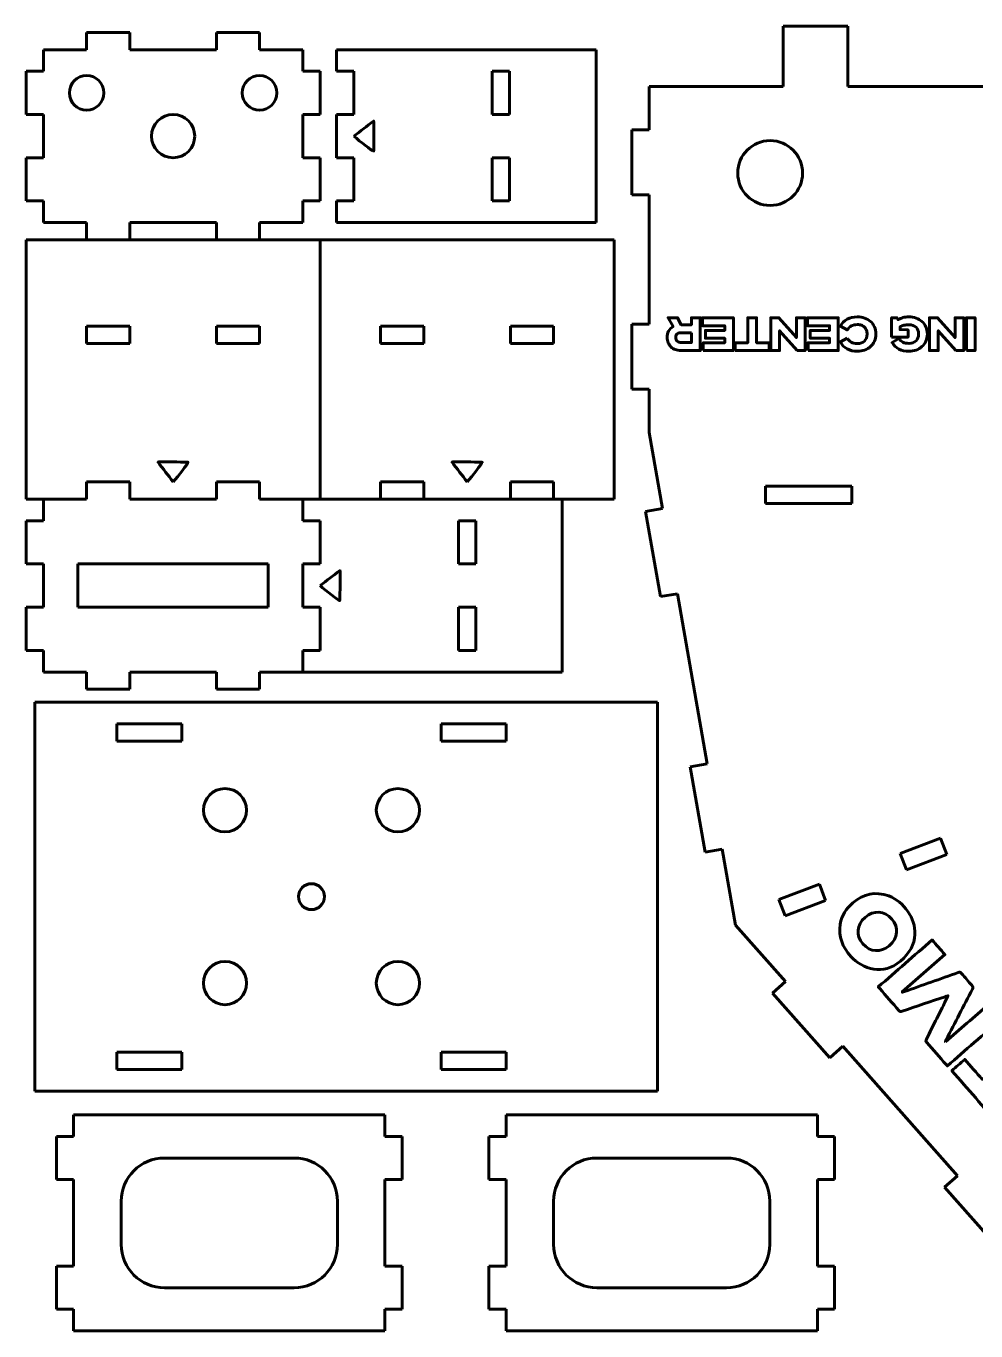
# Model space of a CAD drawing. Header units: millimetres. Extents: x -970 to -33, y -909 to -19.
# Drawn here: x -967.1 to -747.4, y -636.4 to -334.5 of the extents above; entities that cross this region are included whole.
import ezdxf

# ---------------------------------------------------------------- set-up
doc = ezdxf.new("R2010")
doc.units = ezdxf.units.MM
doc.linetypes.add('K5LT_BASIC', pattern=[0])

# ---------------------------------------------------------------- blocks, each defined once
blk = doc.blocks.new('U0')
at = {"color": 150, "linetype": 'K5LT_BASIC', "lineweight": 60, "true_color": 0x0080ff}
for points, knots in [([(-891.24, -359.99), (-889.71, -358.82), (-888.23, -357.69), (-886.69, -356.51), (-886.65, -356.65), (-886.6, -356.74), (-886.6, -356.82), (-886.62, -358.98), (-886.64, -361.14), (-886.66, -363.3), (-886.66, -363.36), (-886.68, -363.41), (-886.7, -363.47), (-887.1, -363.36), (-889.84, -361.26), (-891.24, -359.99)], [0, 0, 0, 0, 0.2, 0.2, 0.2, 0.4, 0.4, 0.4, 0.6, 0.6, 0.6, 0.8, 0.8, 0.8, 1, 1, 1, 1]), ([(-815.64, -409.6), (-816.1, -409.6), (-816.52, -409.53), (-816.91, -409.38), (-817.3, -409.23), (-817.63, -409.03), (-817.91, -408.76), (-818.19, -408.5), (-818.41, -408.18), (-818.57, -407.81), (-818.73, -407.44), (-818.81, -407.03), (-818.81, -406.58), (-818.81, -406.01), (-818.69, -405.52), (-818.45, -405.1), (-818.2, -404.68), (-817.87, -404.34), (-817.44, -404.08), (-817.44, -404.08), (-818.59, -402.01), (-818.59, -402.01), (-816.4, -402.01), (-816.4, -402.01), (-815.54, -403.63), (-815.54, -403.63), (-813.18, -403.63), (-813.18, -403.63), (-813.18, -402.01), (-813.18, -402.01), (-811.16, -402.01), (-811.16, -402.01), (-811.16, -409.6), (-811.16, -409.6), (-815.64, -409.6), (-815.64, -409.6)], [0, 0, 0, 0, 0.071429, 0.071429, 0.071429, 0.142857, 0.142857, 0.142857, 0.214286, 0.214286, 0.214286, 0.285714, 0.285714, 0.285714, 0.357143, 0.357143, 0.357143, 0.428571, 0.428571, 0.428571, 0.5, 0.5, 0.571429, 0.571429, 0.642857, 0.642857, 0.714286, 0.714286, 0.785714, 0.785714, 0.857143, 0.857143, 0.928571, 0.928571, 1, 1, 1, 1]), ([(-810.46, -409.6), (-810.46, -409.6), (-810.46, -407.79), (-810.46, -407.79), (-805.49, -407.79), (-805.49, -407.79), (-805.49, -406.76), (-805.49, -406.76), (-809.96, -406.76), (-809.96, -406.76), (-809.96, -404.95), (-809.96, -404.95), (-805.49, -404.95), (-805.49, -404.95), (-805.49, -403.88), (-805.49, -403.88), (-810.64, -403.88), (-810.64, -403.88), (-810.64, -402.01), (-810.64, -402.01), (-803.48, -402.01), (-803.48, -402.01), (-803.48, -409.6), (-803.48, -409.6), (-810.46, -409.6), (-810.46, -409.6)], [0, 0, 0, 0, 0.083333, 0.083333, 0.166667, 0.166667, 0.25, 0.25, 0.333333, 0.333333, 0.416667, 0.416667, 0.5, 0.5, 0.583333, 0.583333, 0.666667, 0.666667, 0.75, 0.75, 0.833333, 0.833333, 0.916667, 0.916667, 1, 1, 1, 1]), ([(-803.09, -409.6), (-803.09, -409.6), (-803.09, -407.79), (-803.09, -407.79), (-800.14, -407.79), (-800.14, -407.79), (-800.14, -402.01), (-800.14, -402.01), (-798.12, -402.01), (-798.12, -402.01), (-798.12, -407.79), (-798.12, -407.79), (-795.17, -407.79), (-795.17, -407.79), (-795.17, -409.6), (-795.17, -409.6), (-803.09, -409.6), (-803.09, -409.6)], [0, 0, 0, 0, 0.125, 0.125, 0.25, 0.25, 0.375, 0.375, 0.5, 0.5, 0.625, 0.625, 0.75, 0.75, 0.875, 0.875, 1, 1, 1, 1]), ([(-788.74, -409.6), (-788.74, -409.6), (-792.8, -405.01), (-792.8, -405.01), (-792.8, -409.6), (-792.8, -409.6), (-794.82, -409.6), (-794.82, -409.6), (-794.82, -402.01), (-794.82, -402.01), (-792.96, -402.01), (-792.96, -402.01), (-788.89, -406.59), (-788.89, -406.59), (-788.89, -402.01), (-788.89, -402.01), (-786.9, -402.01), (-786.9, -402.01), (-786.9, -409.6), (-786.9, -409.6), (-788.74, -409.6), (-788.74, -409.6)], [0, 0, 0, 0, 0.1, 0.1, 0.2, 0.2, 0.3, 0.3, 0.4, 0.4, 0.5, 0.5, 0.6, 0.6, 0.7, 0.7, 0.8, 0.8, 0.9, 0.9, 1, 1, 1, 1]), ([(-786.2, -409.6), (-786.2, -409.6), (-786.2, -407.79), (-786.2, -407.79), (-781.23, -407.79), (-781.23, -407.79), (-781.23, -406.76), (-781.23, -406.76), (-785.69, -406.76), (-785.69, -406.76), (-785.69, -404.95), (-785.69, -404.95), (-781.23, -404.95), (-781.23, -404.95), (-781.23, -403.88), (-781.23, -403.88), (-786.37, -403.88), (-786.37, -403.88), (-786.37, -402.01), (-786.37, -402.01), (-779.21, -402.01), (-779.21, -402.01), (-779.21, -409.6), (-779.21, -409.6), (-786.2, -409.6), (-786.2, -409.6)], [0, 0, 0, 0, 0.083333, 0.083333, 0.166667, 0.166667, 0.25, 0.25, 0.333333, 0.333333, 0.416667, 0.416667, 0.5, 0.5, 0.583333, 0.583333, 0.666667, 0.666667, 0.75, 0.75, 0.833333, 0.833333, 0.916667, 0.916667, 1, 1, 1, 1]), ([(-777.18, -406.73), (-776.9, -407.14), (-776.57, -407.46), (-776.21, -407.67), (-775.85, -407.89), (-775.38, -407.99), (-774.79, -407.99), (-774.11, -407.99), (-773.57, -407.8), (-773.16, -407.4), (-772.76, -407.01), (-772.55, -406.47), (-772.55, -405.8), (-772.55, -405.47), (-772.61, -405.17), (-772.72, -404.9), (-772.83, -404.63), (-772.98, -404.4), (-773.18, -404.2), (-773.37, -404.01), (-773.61, -403.86), (-773.88, -403.76), (-774.16, -403.65), (-774.46, -403.6), (-774.79, -403.6), (-775.37, -403.6), (-775.84, -403.71), (-776.21, -403.92), (-776.58, -404.13), (-776.9, -404.44), (-777.17, -404.85), (-777.17, -404.85), (-778.73, -403.97), (-778.73, -403.97), (-778.35, -403.25), (-777.83, -402.71), (-777.17, -402.35), (-776.52, -401.99), (-775.73, -401.82), (-774.82, -401.82), (-774.2, -401.82), (-773.64, -401.91), (-773.12, -402.09), (-772.59, -402.27), (-772.14, -402.54), (-771.76, -402.88), (-771.38, -403.22), (-771.08, -403.64), (-770.64, -404.63), (-770.54, -405.18), (-770.54, -405.8), (-770.54, -406.41), (-770.65, -406.96), (-770.87, -407.45), (-771.09, -407.94), (-771.39, -408.36), (-771.78, -408.7), (-772.17, -409.04), (-772.62, -409.31), (-773.14, -409.5), (-773.65, -409.68), (-774.21, -409.78), (-774.82, -409.78), (-776.65, -409.78), (-777.96, -409.06), (-778.74, -407.62), (-778.74, -407.62), (-777.18, -406.73), (-777.18, -406.73)], [0, 0, 0, 0, 0.043478, 0.043478, 0.043478, 0.086957, 0.086957, 0.086957, 0.130435, 0.130435, 0.130435, 0.173913, 0.173913, 0.173913, 0.217391, 0.217391, 0.217391, 0.26087, 0.26087, 0.26087, 0.304348, 0.304348, 0.304348, 0.347826, 0.347826, 0.347826, 0.391304, 0.391304, 0.391304, 0.434783, 0.434783, 0.434783, 0.478261, 0.478261, 0.478261, 0.521739, 0.521739, 0.521739, 0.565217, 0.565217, 0.565217, 0.608696, 0.608696, 0.608696, 0.652174, 0.652174, 0.652174, 0.695652, 0.695652, 0.73913, 0.73913, 0.73913, 0.782609, 0.782609, 0.782609, 0.826087, 0.826087, 0.826087, 0.869565, 0.869565, 0.869565, 0.913043, 0.913043, 0.913043, 0.956522, 0.956522, 0.956522, 1, 1, 1, 1]), ([(-766.88, -406.51), (-766.88, -406.51), (-766.88, -402.01), (-766.88, -402.01), (-765.64, -402.01), (-765.64, -402.01), (-765.39, -402.49), (-765.39, -402.49), (-765.02, -402.27), (-764.64, -402.1), (-764.26, -401.99), (-763.87, -401.87), (-763.41, -401.82), (-762.89, -401.82), (-762.3, -401.82), (-761.74, -401.91), (-761.22, -402.09), (-760.7, -402.27), (-760.25, -402.54), (-759.87, -402.88), (-759.48, -403.22), (-759.17, -403.64), (-758.95, -404.14), (-758.73, -404.63), (-758.62, -405.18), (-758.62, -405.8), (-758.62, -406.41), (-758.73, -406.96), (-758.95, -407.45), (-759.17, -407.94), (-759.48, -408.36), (-759.87, -408.7), (-760.25, -409.04), (-760.7, -409.31), (-761.22, -409.5), (-761.74, -409.68), (-762.3, -409.78), (-762.89, -409.78), (-763.8, -409.78), (-764.56, -409.61), (-765.18, -409.28), (-765.8, -408.95), (-766.34, -408.45), (-766.79, -407.76), (-766.79, -407.76), (-765.18, -406.85), (-765.18, -406.85), (-765.04, -407.05), (-764.89, -407.21), (-764.74, -407.35), (-764.6, -407.49), (-764.44, -407.6), (-764.26, -407.68), (-764.09, -407.77), (-763.89, -407.84), (-763.67, -407.88), (-763.44, -407.92), (-763.18, -407.94), (-762.88, -407.94), (-762.19, -407.94), (-761.65, -407.75), (-761.24, -407.38), (-760.84, -407), (-760.64, -406.47), (-760.64, -405.8), (-760.64, -405.11), (-760.84, -404.58), (-761.24, -404.21), (-761.63, -403.84), (-762.18, -403.66), (-762.88, -403.66), (-763.11, -403.66), (-763.33, -403.66), (-763.51, -403.68), (-763.7, -403.7), (-763.88, -403.73), (-764.04, -403.77), (-764.21, -403.81), (-764.36, -403.86), (-764.5, -403.92), (-764.64, -403.98), (-764.79, -404.06), (-764.94, -404.15), (-764.94, -404.15), (-764.94, -404.77), (-764.94, -404.77), (-763.07, -404.84), (-763.07, -404.84), (-763.07, -406.51), (-763.07, -406.51), (-766.88, -406.51), (-766.88, -406.51)], [0, 0, 0, 0, 0.03125, 0.03125, 0.0625, 0.0625, 0.09375, 0.09375, 0.09375, 0.125, 0.125, 0.125, 0.15625, 0.15625, 0.15625, 0.1875, 0.1875, 0.1875, 0.21875, 0.21875, 0.21875, 0.25, 0.25, 0.25, 0.28125, 0.28125, 0.28125, 0.3125, 0.3125, 0.3125, 0.34375, 0.34375, 0.34375, 0.375, 0.375, 0.375, 0.40625, 0.40625, 0.40625, 0.4375, 0.4375, 0.4375, 0.46875, 0.46875, 0.46875, 0.5, 0.5, 0.5, 0.53125, 0.53125, 0.53125, 0.5625, 0.5625, 0.5625, 0.59375, 0.59375, 0.59375, 0.625, 0.625, 0.625, 0.65625, 0.65625, 0.65625, 0.6875, 0.6875, 0.6875, 0.71875, 0.71875, 0.71875, 0.75, 0.75, 0.75, 0.78125, 0.78125, 0.78125, 0.8125, 0.8125, 0.8125, 0.84375, 0.84375, 0.84375, 0.875, 0.875, 0.875, 0.90625, 0.90625, 0.9375, 0.9375, 0.96875, 0.96875, 1, 1, 1, 1]), ([(-752.05, -409.6), (-752.05, -409.6), (-756.11, -405.01), (-756.11, -405.01), (-756.11, -409.6), (-756.11, -409.6), (-758.13, -409.6), (-758.13, -409.6), (-758.13, -402.01), (-758.13, -402.01), (-756.27, -402.01), (-756.27, -402.01), (-752.2, -406.59), (-752.2, -406.59), (-752.2, -402.01), (-752.2, -402.01), (-750.21, -402.01), (-750.21, -402.01), (-750.21, -409.6), (-750.21, -409.6), (-752.05, -409.6), (-752.05, -409.6)], [0, 0, 0, 0, 0.1, 0.1, 0.2, 0.2, 0.3, 0.3, 0.4, 0.4, 0.5, 0.5, 0.6, 0.6, 0.7, 0.7, 0.8, 0.8, 0.9, 0.9, 1, 1, 1, 1]), ([(-749.6, -409.6), (-749.6, -409.6), (-749.6, -402.01), (-749.6, -402.01), (-747.59, -402.01), (-747.59, -402.01), (-747.59, -409.6), (-747.59, -409.6), (-749.6, -409.6), (-749.6, -409.6)], [0, 0, 0, 0, 0.25, 0.25, 0.5, 0.5, 0.75, 0.75, 1, 1, 1, 1]), ([(-813.18, -405.47), (-813.18, -405.47), (-815.57, -405.47), (-815.57, -405.47), (-815.93, -405.47), (-816.22, -405.56), (-816.45, -405.74), (-816.68, -405.92), (-816.79, -406.2), (-816.79, -406.58), (-816.79, -406.95), (-816.68, -407.23), (-816.45, -407.44), (-816.22, -407.65), (-815.93, -407.76), (-815.57, -407.76), (-815.57, -407.76), (-813.18, -407.76), (-813.18, -407.76), (-813.18, -405.47), (-813.18, -405.47)], [0, 0, 0, 0, 0.142857, 0.142857, 0.142857, 0.285714, 0.285714, 0.285714, 0.428571, 0.428571, 0.428571, 0.571429, 0.571429, 0.571429, 0.714286, 0.714286, 0.714286, 0.857143, 0.857143, 1, 1, 1, 1]), ([(-933.06, -439.99), (-934.22, -438.46), (-935.36, -436.98), (-936.54, -435.44), (-936.4, -435.4), (-936.31, -435.35), (-936.23, -435.35), (-934.07, -435.37), (-931.91, -435.39), (-929.74, -435.41), (-929.69, -435.41), (-929.63, -435.43), (-929.58, -435.45), (-929.69, -435.85), (-931.79, -438.59), (-933.06, -439.99)], [0, 0, 0, 0, 0.2, 0.2, 0.2, 0.4, 0.4, 0.4, 0.6, 0.6, 0.6, 0.8, 0.8, 0.8, 1, 1, 1, 1]), ([(-865.06, -439.99), (-866.22, -438.46), (-867.36, -436.98), (-868.54, -435.44), (-868.4, -435.4), (-868.31, -435.35), (-868.23, -435.35), (-866.07, -435.37), (-863.91, -435.39), (-861.74, -435.41), (-861.69, -435.41), (-861.63, -435.43), (-861.58, -435.45), (-861.69, -435.85), (-863.79, -438.59), (-865.06, -439.99)], [0, 0, 0, 0, 0.2, 0.2, 0.2, 0.4, 0.4, 0.4, 0.6, 0.6, 0.6, 0.8, 0.8, 0.8, 1, 1, 1, 1]), ([(-899.06, -463.99), (-897.53, -462.82), (-896.05, -461.69), (-894.51, -460.51), (-894.47, -460.65), (-894.42, -460.74), (-894.42, -460.82), (-894.44, -462.98), (-894.46, -465.14), (-894.48, -467.3), (-894.48, -467.36), (-894.51, -467.41), (-894.52, -467.47), (-894.92, -467.36), (-897.66, -465.26), (-899.06, -463.99)], [0, 0, 0, 0, 0.2, 0.2, 0.2, 0.4, 0.4, 0.4, 0.6, 0.6, 0.6, 0.8, 0.8, 0.8, 1, 1, 1, 1]), ([(-764.85, -550.88), (-768.71, -554.31), (-773.62, -552.77), (-776.33, -549.79), (-778.25, -547.66), (-779.21, -545.22), (-778.78, -542.33), (-778.48, -540.3), (-777.36, -538.72), (-775.84, -537.41), (-773.39, -535.31), (-770.64, -534.66), (-767.55, -535.81), (-765.68, -536.51), (-764.26, -537.77), (-763.12, -539.37), (-762, -540.97), (-761.44, -542.75), (-761.5, -544.7), (-761.57, -547.1), (-762.71, -548.98), (-764.85, -550.88)], [0, 0, 0, 0, 0.142857, 0.142857, 0.142857, 0.285714, 0.285714, 0.285714, 0.428571, 0.428571, 0.428571, 0.571429, 0.571429, 0.571429, 0.714286, 0.714286, 0.714286, 0.857143, 0.857143, 0.857143, 1, 1, 1, 1]), ([(-773.52, -546.89), (-771.84, -548.82), (-769.39, -548.99), (-767.45, -547.31), (-765.38, -545.52), (-765.14, -543.12), (-766.85, -541.14), (-768.55, -539.17), (-770.99, -539.02), (-772.99, -540.75), (-775, -542.49), (-775.21, -544.93), (-773.52, -546.89)], [0, 0, 0, 0, 0.25, 0.25, 0.25, 0.5, 0.5, 0.5, 0.75, 0.75, 0.75, 1, 1, 1, 1]), ([(-754.39, -569.57), (-751.1, -566.7), (-747.81, -563.83), (-744.49, -560.93), (-743.51, -562.05), (-742.55, -563.16), (-741.56, -564.29), (-745.69, -567.89), (-749.81, -571.49), (-753.98, -575.13), (-754.08, -575.02), (-754.2, -574.91), (-754.3, -574.8), (-755.79, -573.1), (-757.26, -571.4), (-758.76, -569.71), (-758.99, -569.44), (-758.99, -569.25), (-758.84, -568.94), (-757.22, -565.73), (-755.62, -562.52), (-754.02, -559.31), (-753.97, -559.21), (-753.92, -559.1), (-753.82, -558.9), (-754.11, -558.99), (-754.32, -559.04), (-754.52, -559.11), (-757.83, -560.23), (-761.13, -561.35), (-764.43, -562.49), (-764.78, -562.61), (-764.98, -562.58), (-765.23, -562.29), (-766.69, -560.6), (-768.16, -558.92), (-769.63, -557.23), (-769.74, -557.11), (-769.85, -556.99), (-769.97, -556.85), (-765.8, -553.21), (-761.67, -549.61), (-757.52, -545.99), (-756.53, -547.12), (-755.55, -548.24), (-754.56, -549.38), (-757.86, -552.27), (-761.13, -555.12), (-764.41, -557.98), (-764.4, -558.01), (-764.39, -558.04), (-764.37, -558.08), (-764.22, -558.03), (-764.07, -557.99), (-763.92, -557.93), (-759.78, -556.46), (-755.63, -555), (-751.5, -553.52), (-751.14, -553.39), (-750.95, -553.44), (-750.71, -553.72), (-749.93, -554.66), (-749.13, -555.58), (-748.31, -556.47), (-748.02, -556.78), (-748.02, -557.02), (-748.21, -557.37), (-750.23, -561.25), (-752.23, -565.14), (-754.24, -569.03), (-754.32, -569.19), (-754.4, -569.34), (-754.48, -569.5), (-754.45, -569.52), (-754.42, -569.55), (-754.39, -569.57)], [0, 0, 0, 0, 0.04, 0.04, 0.04, 0.08, 0.08, 0.08, 0.12, 0.12, 0.12, 0.16, 0.16, 0.16, 0.2, 0.2, 0.2, 0.24, 0.24, 0.24, 0.28, 0.28, 0.28, 0.32, 0.32, 0.32, 0.36, 0.36, 0.36, 0.4, 0.4, 0.4, 0.44, 0.44, 0.44, 0.48, 0.48, 0.48, 0.52, 0.52, 0.52, 0.56, 0.56, 0.56, 0.6, 0.6, 0.6, 0.64, 0.64, 0.64, 0.68, 0.68, 0.68, 0.72, 0.72, 0.72, 0.76, 0.76, 0.76, 0.8, 0.8, 0.8, 0.84, 0.84, 0.84, 0.88, 0.88, 0.88, 0.92, 0.92, 0.92, 0.96, 0.96, 0.96, 1, 1, 1, 1]), ([(-733.57, -573.44), (-735.15, -574.82), (-736.71, -576.18), (-738.27, -577.53), (-739.81, -578.88), (-741.36, -580.23), (-742.94, -581.61), (-741.59, -583.15), (-740.28, -584.66), (-738.94, -586.19), (-739.96, -587.08), (-740.94, -587.94), (-741.96, -588.83), (-745.61, -584.65), (-749.27, -580.45), (-752.95, -576.23), (-751.98, -575.38), (-750.98, -574.51), (-749.96, -573.62), (-748.62, -575.15), (-747.28, -576.68), (-745.91, -578.25), (-742.77, -575.51), (-739.66, -572.8), (-736.52, -570.06), (-735.53, -571.19), (-734.58, -572.29), (-733.57, -573.44)], [0, 0, 0, 0, 0.111111, 0.111111, 0.111111, 0.222222, 0.222222, 0.222222, 0.333333, 0.333333, 0.333333, 0.444444, 0.444444, 0.444444, 0.555556, 0.555556, 0.555556, 0.666667, 0.666667, 0.666667, 0.777778, 0.777778, 0.777778, 0.888889, 0.888889, 0.888889, 1, 1, 1, 1])]:
    blk.add_open_spline(points, degree=3, knots=knots, dxfattribs=at)
blk = doc.blocks.new('U1')
at = {"color": 150, "linetype": 'K5LT_BASIC', "lineweight": 60, "true_color": 0x0080ff}
for p, q in [((-776.98, -334.54), (-791.98, -334.54)), ((-791.98, -334.54), (-791.98, -344.54)), ((-776.98, -344.54), (-776.98, -334.54)), ((-953.06, -339.99), (-953.06, -335.99)), ((-953.06, -335.99), (-943.06, -335.99)), ((-943.06, -335.99), (-943.06, -339.99)), ((-923.06, -339.99), (-923.06, -335.99)), ((-923.06, -335.99), (-913.06, -335.99)), ((-913.06, -335.99), (-913.06, -339.99)), ((-963.06, -344.99), (-963.06, -339.99)), ((-963.06, -339.99), (-953.06, -339.99)), ((-943.06, -339.99), (-923.06, -339.99)), ((-913.06, -339.99), (-903.06, -339.99)), ((-903.06, -339.99), (-903.06, -344.99)), ((-895.24, -339.99), (-835.24, -339.99)), ((-895.24, -344.99), (-895.24, -339.99)), ((-835.24, -339.99), (-835.24, -379.99)), ((-967.06, -354.99), (-967.06, -344.99)), ((-967.06, -344.99), (-963.06, -344.99)), ((-903.06, -344.99), (-899.06, -344.99)), ((-899.06, -344.99), (-899.06, -354.99)), ((-891.24, -344.99), (-895.24, -344.99)), ((-891.24, -354.99), (-891.24, -344.99)), ((-859.24, -344.99), (-859.24, -354.99)), ((-855.24, -344.99), (-859.24, -344.99)), ((-855.24, -354.99), (-855.24, -344.99)), ((-791.98, -344.54), (-791.98, -348.54)), ((-776.98, -348.54), (-776.98, -344.54)), ((-802.98, -348.54), (-822.98, -348.54)), ((-822.98, -348.54), (-822.98, -358.54)), ((-791.98, -348.54), (-802.98, -348.54)), ((-716.98, -348.54), (-776.98, -348.54)), ((-963.06, -354.99), (-967.06, -354.99)), ((-963.06, -364.99), (-963.06, -354.99)), ((-899.06, -354.99), (-903.06, -354.99)), ((-903.06, -354.99), (-903.06, -364.99)), ((-895.24, -364.99), (-895.24, -354.99)), ((-895.24, -354.99), (-891.24, -354.99)), ((-859.24, -354.99), (-855.24, -354.99)), ((-822.98, -358.54), (-826.98, -358.54)), ((-826.98, -358.54), (-826.98, -373.54)), ((-967.06, -374.99), (-967.06, -364.99)), ((-967.06, -364.99), (-963.06, -364.99)), ((-903.06, -364.99), (-899.06, -364.99)), ((-899.06, -364.99), (-899.06, -374.99)), ((-891.24, -364.99), (-895.24, -364.99)), ((-891.24, -374.99), (-891.24, -364.99)), ((-859.24, -374.99), (-859.24, -364.99)), ((-859.24, -364.99), (-855.24, -364.99)), ((-855.24, -364.99), (-855.24, -374.99)), ((-826.98, -373.54), (-822.98, -373.54)), ((-822.98, -373.54), (-822.98, -403.54)), ((-963.06, -374.99), (-967.06, -374.99)), ((-963.06, -379.99), (-963.06, -374.99)), ((-899.06, -374.99), (-903.06, -374.99)), ((-903.06, -374.99), (-903.06, -379.99)), ((-895.24, -379.99), (-895.24, -374.99)), ((-895.24, -374.99), (-891.24, -374.99)), ((-855.24, -374.99), (-859.24, -374.99)), ((-953.06, -379.99), (-963.06, -379.99)), ((-953.06, -383.99), (-953.06, -379.99)), ((-923.06, -379.99), (-943.06, -379.99)), ((-943.06, -379.99), (-943.06, -383.99)), ((-923.06, -383.99), (-923.06, -379.99)), ((-903.06, -379.99), (-913.06, -379.99)), ((-913.06, -379.99), (-913.06, -383.99)), ((-835.24, -379.99), (-895.24, -379.99)), ((-953.06, -383.99), (-967.06, -383.99)), ((-967.06, -383.99), (-967.06, -443.99)), ((-913.06, -383.99), (-953.06, -383.99)), ((-899.06, -383.99), (-913.06, -383.99)), ((-899.06, -443.99), (-899.06, -383.99)), ((-885.06, -383.99), (-899.06, -383.99)), ((-845.06, -383.99), (-885.06, -383.99)), ((-831.06, -383.99), (-845.06, -383.99)), ((-831.06, -443.99), (-831.06, -383.99)), ((-953.06, -403.99), (-943.06, -403.99)), ((-953.06, -407.99), (-953.06, -403.99)), ((-943.06, -403.99), (-943.06, -407.99)), ((-923.06, -403.99), (-913.06, -403.99)), ((-923.06, -407.99), (-923.06, -403.99)), ((-913.06, -403.99), (-913.06, -407.99)), ((-885.06, -403.99), (-875.06, -403.99)), ((-885.06, -407.99), (-885.06, -403.99)), ((-875.06, -403.99), (-875.06, -407.99)), ((-855.06, -403.99), (-845.06, -403.99)), ((-855.06, -407.99), (-855.06, -403.99)), ((-845.06, -403.99), (-845.06, -407.99)), ((-822.98, -403.54), (-826.98, -403.54)), ((-826.98, -403.54), (-826.98, -418.54)), ((-943.06, -407.99), (-953.06, -407.99)), ((-913.06, -407.99), (-923.06, -407.99)), ((-875.06, -407.99), (-885.06, -407.99)), ((-845.06, -407.99), (-855.06, -407.99)), ((-826.98, -418.54), (-822.98, -418.54)), ((-822.98, -418.54), (-822.98, -428.54)), ((-822.98, -428.54), (-819.89, -446.16)), ((-953.06, -443.99), (-953.06, -439.99)), ((-953.06, -439.99), (-943.06, -439.99)), ((-943.06, -439.99), (-943.06, -443.99)), ((-923.06, -443.99), (-923.06, -439.99)), ((-923.06, -439.99), (-913.06, -439.99)), ((-913.06, -439.99), (-913.06, -443.99)), ((-885.06, -443.99), (-885.06, -439.99)), ((-885.06, -439.99), (-875.06, -439.99)), ((-875.06, -439.99), (-875.06, -443.99)), ((-855.06, -443.99), (-855.06, -439.99)), ((-855.06, -439.99), (-845.06, -439.99)), ((-845.06, -439.99), (-845.06, -443.99)), ((-796.06, -445.01), (-796.06, -441.01)), ((-796.06, -441.01), (-776.06, -441.01)), ((-776.06, -441.01), (-776.06, -445.01)), ((-967.06, -443.99), (-953.06, -443.99)), ((-963.06, -443.99), (-963.06, -448.99)), ((-943.06, -443.99), (-923.06, -443.99)), ((-913.06, -443.99), (-899.06, -443.99)), ((-903.06, -448.99), (-903.06, -443.99)), ((-899.06, -443.99), (-885.06, -443.99)), ((-885.06, -443.99), (-875.06, -443.99)), ((-875.06, -443.99), (-855.06, -443.99)), ((-855.06, -443.99), (-845.06, -443.99)), ((-845.06, -443.99), (-831.06, -443.99)), ((-843.06, -443.99), (-843.06, -483.99)), ((-819.89, -446.16), (-823.83, -446.85)), ((-776.06, -445.01), (-796.06, -445.01)), ((-963.06, -448.99), (-967.06, -448.99)), ((-967.06, -448.99), (-967.06, -458.99)), ((-899.06, -448.99), (-903.06, -448.99)), ((-899.06, -458.99), (-899.06, -448.99)), ((-863.06, -448.99), (-867.06, -448.99)), ((-867.06, -448.99), (-867.06, -458.99)), ((-863.06, -458.99), (-863.06, -448.99)), ((-823.83, -446.85), (-820.37, -466.55)), ((-967.06, -458.99), (-963.06, -458.99)), ((-963.06, -458.99), (-963.06, -468.99)), ((-911.06, -458.99), (-955.06, -458.99)), ((-955.06, -458.99), (-955.06, -468.99)), ((-911.06, -468.99), (-911.06, -458.99)), ((-903.06, -468.99), (-903.06, -458.99)), ((-903.06, -458.99), (-899.06, -458.99)), ((-867.06, -458.99), (-863.06, -458.99)), ((-820.37, -466.55), (-816.43, -465.86)), ((-816.43, -465.86), (-809.52, -505.26)), ((-963.06, -468.99), (-967.06, -468.99)), ((-967.06, -468.99), (-967.06, -478.99)), ((-955.06, -468.99), (-911.06, -468.99)), ((-899.06, -468.99), (-903.06, -468.99)), ((-899.06, -478.99), (-899.06, -468.99)), ((-863.06, -468.99), (-867.06, -468.99)), ((-867.06, -468.99), (-867.06, -478.99)), ((-863.06, -478.99), (-863.06, -468.99)), ((-967.06, -478.99), (-963.06, -478.99)), ((-963.06, -478.99), (-963.06, -483.99)), ((-903.06, -483.99), (-903.06, -478.99)), ((-903.06, -478.99), (-899.06, -478.99)), ((-867.06, -478.99), (-863.06, -478.99)), ((-963.06, -483.99), (-953.06, -483.99)), ((-953.06, -483.99), (-953.06, -487.99)), ((-943.06, -487.99), (-943.06, -483.99)), ((-943.06, -483.99), (-923.06, -483.99)), ((-923.06, -483.99), (-923.06, -487.99)), ((-913.06, -487.99), (-913.06, -483.99)), ((-913.06, -483.99), (-903.06, -483.99)), ((-843.06, -483.99), (-903.06, -483.99)), ((-953.06, -487.99), (-943.06, -487.99)), ((-923.06, -487.99), (-913.06, -487.99)), ((-965.06, -580.96), (-965.06, -490.96)), ((-965.06, -490.96), (-961.06, -490.96)), ((-961.06, -490.96), (-821.06, -490.96)), ((-821.06, -490.96), (-821.06, -580.96)), ((-946.06, -495.96), (-931.06, -495.96)), ((-946.06, -499.96), (-946.06, -495.96)), ((-931.06, -495.96), (-931.06, -499.96)), ((-871.06, -495.96), (-856.06, -495.96)), ((-871.06, -499.96), (-871.06, -495.96)), ((-856.06, -495.96), (-856.06, -499.96)), ((-931.06, -499.96), (-946.06, -499.96)), ((-856.06, -499.96), (-871.06, -499.96)), ((-809.52, -505.26), (-813.46, -505.95)), ((-813.46, -505.95), (-810.01, -525.65)), ((-810.01, -525.65), (-806.07, -524.95)), ((-806.07, -524.95), (-802.98, -542.58)), ((-755.55, -522.45), (-764.9, -526)), ((-754.13, -526.19), (-755.55, -522.45)), ((-764.9, -526), (-763.48, -529.74)), ((-763.48, -529.74), (-754.13, -526.19)), ((-792.95, -536.63), (-783.6, -533.09)), ((-783.6, -533.09), (-782.18, -536.83)), ((-791.53, -540.38), (-792.95, -536.63)), ((-782.18, -536.83), (-791.53, -540.38)), ((-802.98, -542.58), (-791.43, -555.61)), ((-791.43, -555.61), (-794.43, -558.26)), ((-794.43, -558.26), (-781.17, -573.24)), ((-781.17, -573.24), (-778.17, -570.58)), ((-778.17, -570.58), (-751.65, -600.53)), ((-946.06, -571.96), (-931.06, -571.96)), ((-946.06, -575.96), (-946.06, -571.96)), ((-931.06, -571.96), (-931.06, -575.96)), ((-871.06, -571.96), (-856.06, -571.96)), ((-871.06, -575.96), (-871.06, -571.96)), ((-856.06, -571.96), (-856.06, -575.96)), ((-931.06, -575.96), (-946.06, -575.96)), ((-856.06, -575.96), (-871.06, -575.96)), ((-961.06, -580.96), (-965.06, -580.96)), ((-821.06, -580.96), (-961.06, -580.96)), ((-884.06, -586.44), (-956.06, -586.44)), ((-956.06, -586.44), (-956.06, -591.44)), ((-884.06, -591.44), (-884.06, -586.44)), ((-784.06, -586.44), (-856.06, -586.44)), ((-856.06, -586.44), (-856.06, -591.44)), ((-784.06, -591.44), (-784.06, -586.44)), ((-956.06, -591.44), (-960.06, -591.44)), ((-960.06, -591.44), (-960.06, -601.44)), ((-880.06, -591.44), (-884.06, -591.44)), ((-880.06, -601.44), (-880.06, -591.44)), ((-856.06, -591.44), (-860.06, -591.44)), ((-860.06, -591.44), (-860.06, -601.44)), ((-780.06, -591.44), (-784.06, -591.44)), ((-780.06, -601.44), (-780.06, -591.44)), ((-905.06, -596.44), (-935.06, -596.44)), ((-805.06, -596.44), (-835.06, -596.44)), ((-751.65, -600.53), (-754.65, -603.18)), ((-960.06, -601.44), (-956.06, -601.44)), ((-956.06, -601.44), (-956.06, -621.44)), ((-884.06, -621.44), (-884.06, -601.44)), ((-884.06, -601.44), (-880.06, -601.44)), ((-860.06, -601.44), (-856.06, -601.44)), ((-856.06, -601.44), (-856.06, -621.44)), ((-784.06, -621.44), (-784.06, -601.44)), ((-784.06, -601.44), (-780.06, -601.44)), ((-754.65, -603.18), (-741.38, -618.15)), ((-945.06, -606.44), (-945.06, -616.44)), ((-895.06, -616.44), (-895.06, -606.44)), ((-845.06, -606.44), (-845.06, -616.44)), ((-795.06, -616.44), (-795.06, -606.44)), ((-956.06, -621.44), (-960.06, -621.44)), ((-960.06, -621.44), (-960.06, -631.44)), ((-880.06, -621.44), (-884.06, -621.44)), ((-880.06, -631.44), (-880.06, -621.44)), ((-856.06, -621.44), (-860.06, -621.44)), ((-860.06, -621.44), (-860.06, -631.44)), ((-780.06, -621.44), (-784.06, -621.44)), ((-780.06, -631.44), (-780.06, -621.44)), ((-935.06, -626.44), (-905.06, -626.44)), ((-835.06, -626.44), (-805.06, -626.44)), ((-960.06, -631.44), (-956.06, -631.44)), ((-956.06, -631.44), (-956.06, -636.44)), ((-884.06, -636.44), (-884.06, -631.44)), ((-884.06, -631.44), (-880.06, -631.44)), ((-860.06, -631.44), (-856.06, -631.44)), ((-856.06, -631.44), (-856.06, -636.44)), ((-784.06, -636.44), (-784.06, -631.44)), ((-784.06, -631.44), (-780.06, -631.44)), ((-956.06, -636.44), (-884.06, -636.44)), ((-856.06, -636.44), (-784.06, -636.44))]:
    blk.add_line(p, q, dxfattribs=at)
for centre, radius in [((-953.06, -349.99), 4), ((-913.06, -349.99), 4), ((-933.06, -359.99), 5), ((-794.98, -368.54), 7.5), ((-921.06, -515.96), 5), ((-881.06, -515.96), 5), ((-901.06, -535.96), 3), ((-921.06, -555.96), 5), ((-881.06, -555.96), 5)]:
    blk.add_circle(centre, radius, dxfattribs=at)
for centre, start, end in [((-935.06, -606.44), 90, 180), ((-905.06, -606.44), 0, 90), ((-835.06, -606.44), 90, 180), ((-805.06, -606.44), 0, 90), ((-935.06, -616.44), 180, 270), ((-905.06, -616.44), 270, 0), ((-835.06, -616.44), 180, 270), ((-805.06, -616.44), 270, 0)]:
    blk.add_arc(centre, 10, start, end, dxfattribs=at)

msp = doc.modelspace()

# ---------------------------------------------------------------- block references
for name in ['U1', 'U0']:
    msp.add_blockref(name, (0, 0))

doc.saveas('drawing.dxf')
